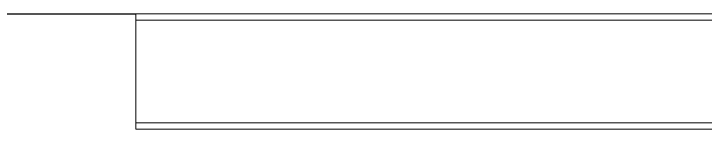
# Model space of a CAD drawing. Header units: metres. Extents: x 0 to 63075, y 0 to 44550.
# Drawn here: x 32160 to 33377, y 33469 to 33672 of the extents above; entities that cross this region are included whole.
import ezdxf

# ---------------------------------------------------------------- set-up
doc = ezdxf.new("R2010")
doc.units = ezdxf.units.M
doc.header["$LTSCALE"] = 75
doc.linetypes.add('DASHED2', pattern=[0.375, 0.25, -0.125])
doc.layers.add('SDM', color=7, linetype='Continuous')
doc.layers.add('SL1', color=8, linetype='Continuous')

msp = doc.modelspace()

# ---------------------------------------------------------------- linework, layer by layer
at = {"layer": 'SDM'}
msp.add_line((31003.4, 33672.3), (32375, 33672.3), dxfattribs=at)
at = {"layer": 'SL1', "lineweight": 0}
for p, q in [((32375, 33672.2), (34489.5, 33672.2)), ((32375, 33672.2), (32375, 33661.2)), ((32375, 33661.2), (32375, 33480.2)), ((34489.5, 33661.2), (32375, 33661.2)), ((32375, 33469.2), (32375, 33480.2)), ((32375, 33480.2), (34489.5, 33480.2)), ((34489.5, 33469.2), (32375, 33469.2))]:
    msp.add_line(p, q, dxfattribs=at)
at = {"layer": 'SL1', "linetype": 'DASHED2', "lineweight": 0}
for q in [(32375, 33661.2), (32375, 33480.2)]:
    msp.add_line((32375, 33480.2), q, dxfattribs=at)

doc.saveas('drawing.dxf')
